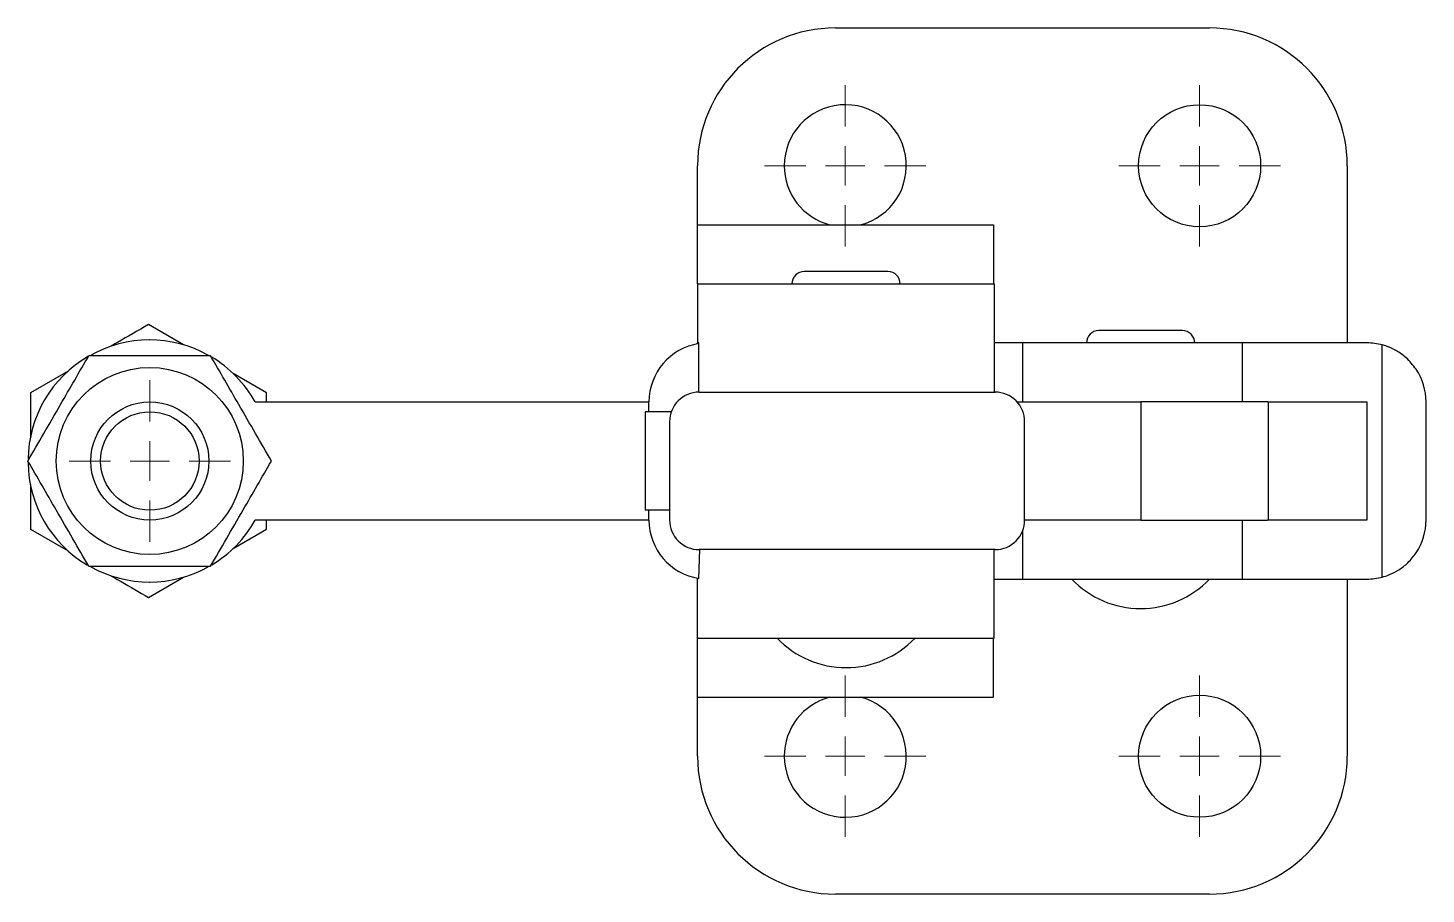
# Model space of a CAD drawing. Header units: millimetres. Extents: x 22 to 263, y 23 to 366.
# Drawn here: x 45 to 116, y 322.2 to 366.2 of the extents above; entities that cross this region are included whole.
import ezdxf

# ---------------------------------------------------------------- set-up
doc = ezdxf.new("R2010")
doc.units = ezdxf.units.MM
doc.linetypes.add('CENTER', pattern=[50.8, 31.75, -6.35, 6.35, -6.35])
doc.layers.add('CENTER', color=1, linetype='CENTER')

# ---------------------------------------------------------------- blocks, each defined once
blk = doc.blocks.new('SW_CENTERMARKSYMBOL_7')
at = {"color": 0, "linetype": 'Continuous', "lineweight": 0}
for p, q in [((0, 2), (0, 4.1)), ((0, 0), (0, 1)), ((-2, 0), (-4.1, 0)), ((0, 0), (-1, 0)), ((0, 0), (0, -1)), ((0, 0), (1, 0)), ((2, 0), (4.1, 0)), ((0, -2), (0, -4.1))]:
    blk.add_line(p, q, dxfattribs=at)
blk = doc.blocks.new('SW_CENTERMARKSYMBOL_8')
at = {"color": 0, "linetype": 'Continuous', "lineweight": 0}
for p, q in [((0, 2), (0, 4.1)), ((0, 0), (0, 1)), ((-2, 0), (-4.1, 0)), ((0, 0), (-1, 0)), ((0, 0), (0, -1)), ((0, 0), (1, 0)), ((2, 0), (4.1, 0)), ((0, -2), (0, -4.1))]:
    blk.add_line(p, q, dxfattribs=at)
blk = doc.blocks.new('SW_CENTERMARKSYMBOL_9')
at = {"color": 0, "linetype": 'Continuous', "lineweight": 0}
for p, q in [((0, 2), (0, 4.1)), ((0, 0), (0, 1)), ((-2, 0), (-4.1, 0)), ((0, 0), (-1, 0)), ((0, 0), (0, -1)), ((0, 0), (1, 0)), ((2, 0), (4.1, 0)), ((0, -2), (0, -4.1))]:
    blk.add_line(p, q, dxfattribs=at)
blk = doc.blocks.new('SW_CENTERMARKSYMBOL_10')
at = {"color": 0, "linetype": 'Continuous', "lineweight": 0}
for p, q in [((0, 2), (0, 4.1)), ((0, 0), (0, 1)), ((-2, 0), (-4.1, 0)), ((0, 0), (-1, 0)), ((0, 0), (0, -1)), ((0, 0), (1, 0)), ((2, 0), (4.1, 0)), ((0, -2), (0, -4.1))]:
    blk.add_line(p, q, dxfattribs=at)

msp = doc.modelspace()

# ---------------------------------------------------------------- linework, layer by layer
at = {"color": 7, "linetype": 'Continuous'}
for p, q in [((86.01, 366.173), (105.01, 366.173)), ((79.01, 353.173), (79.01, 359.173)), ((112.01, 359.173), (112.01, 350.173)), ((79.023, 356.173), (79.041, 356.173)), ((79.041, 356.173), (94.041, 356.173)), ((94.041, 356.173), (94.044, 353.173)), ((88.678, 353.798), (84.428, 353.798)), ((79.01, 353.173), (79.01, 350.173)), ((79.01, 353.173), (79.02, 353.173)), ((79.039, 353.173), (79.025, 353.173)), ((79.044, 353.173), (79.068, 353.173)), ((79.068, 353.173), (94.068, 353.173)), ((94.068, 353.173), (94.08, 347.673)), ((51.113, 351.102), (51.118, 351.102)), ((52.89, 350.078), (51.118, 351.102)), ((79.021, 350.173), (79.01, 350.173)), ((79.01, 350.127), (79.01, 350.173)), ((79.021, 350.173), (79.042, 350.173)), ((79.067, 350.173), (79.042, 350.173)), ((79.072, 347.673), (79.067, 350.173)), ((95.51, 350.173), (94.074, 350.173)), ((106.68, 350.173), (95.51, 350.173)), ((103.635, 350.798), (99.385, 350.798)), ((106.68, 347.173), (106.68, 350.173)), ((113.01, 350.173), (106.68, 350.173)), ((48.093, 349.523), (48.084, 349.523)), ((113.784, 338.275), (113.784, 350.072)), ((47.034, 348.744), (45.118, 347.637)), ((57.118, 347.637), (55.426, 348.614)), ((45.113, 347.637), (45.118, 347.637)), ((45.118, 347.637), (45.118, 345.376)), ((57.118, 347.173), (57.118, 347.637)), ((79.085, 347.673), (79.122, 347.673)), ((79.122, 347.673), (94.122, 347.673)), ((56.542, 347.173), (76.54, 347.173)), ((77.671, 346.673), (76.354, 346.673)), ((76.54, 346.673), (76.54, 347.173)), ((95.24, 347.173), (101.522, 347.173)), ((101.522, 347.173), (101.522, 341.173)), ((107.949, 347.173), (101.522, 347.173)), ((107.949, 347.173), (113.01, 347.173)), ((113.01, 347.173), (113.01, 341.173)), ((116.01, 341.173), (116.01, 347.173)), ((77.585, 346.173), (77.585, 341.173)), ((95.622, 341.173), (95.622, 346.173)), ((45.118, 342.971), (45.118, 340.709)), ((77.585, 341.673), (76.354, 341.673)), ((76.54, 341.173), (76.54, 341.673)), ((76.54, 341.173), (56.542, 341.173)), ((57.118, 340.709), (57.118, 341.173)), ((101.522, 341.173), (95.622, 341.173)), ((101.522, 341.173), (107.949, 341.173)), ((106.68, 338.173), (106.68, 341.173)), ((113.01, 341.173), (107.949, 341.173)), ((45.113, 340.709), (45.118, 340.709)), ((45.118, 340.709), (47.034, 339.603)), ((55.426, 339.732), (57.118, 340.709)), ((79.122, 339.673), (79.085, 339.673)), ((94.122, 339.673), (79.122, 339.673)), ((94.068, 335.173), (94.077, 339.673)), ((48.093, 338.823), (48.084, 338.823)), ((51.118, 337.245), (52.89, 338.268)), ((79.01, 338.173), (79.01, 338.22)), ((79.01, 335.173), (79.01, 338.173)), ((94.074, 338.173), (95.51, 338.173)), ((95.51, 338.173), (106.68, 338.173)), ((106.68, 338.173), (113.01, 338.173)), ((112.01, 338.173), (112.01, 329.173)), ((51.113, 337.245), (51.118, 337.245)), ((79.01, 335.173), (79.02, 335.173)), ((79.01, 329.173), (79.01, 335.173)), ((79.039, 335.173), (79.025, 335.173)), ((79.044, 335.173), (79.068, 335.173)), ((79.068, 335.173), (94.068, 335.173)), ((94.041, 332.173), (94.044, 335.173)), ((79.023, 332.173), (79.041, 332.173)), ((79.041, 332.173), (94.041, 332.173)), ((105.01, 322.173), (86.01, 322.173))]:
    msp.add_line(p, q, dxfattribs=at)
msp.add_line((79.067, 338.21), (79.122, 339.673))
for centre, radius in [((104.51, 359.173), 3.1), ((51.184, 344.173), 4.75), ((51.187, 344.173), 3), ((104.51, 329.173), 3.1)]:
    msp.add_circle(centre, radius, dxfattribs=at)
at = {"color": 3, "linetype": 'Continuous'}
msp.add_circle((51.188, 344.173), 2.5, dxfattribs=at)
at = {"color": 7, "linetype": 'Continuous'}
for centre, radius, start, end in [((86.01, 359.173), 7, 90, 180), ((105.01, 359.173), 7, 0, 90), ((86.51, 359.173), 3.1, 284.59255, 180), ((86.51, 359.173), 3.1, 180, 255.40745), ((84.428, 353.173), 0.625, 90, 180), ((88.678, 353.173), 0.625, 0, 90), ((51.172, 344.173), 6.15, 60.79283, 119.55084), ((79.539, 347.175), 2.999, 99.04839, 180.0323), ((99.385, 350.173), 0.625, 90, 180), ((103.635, 350.173), 0.625, 0, 90), ((113.01, 347.173), 3, 75.05177, 90), ((51.149, 344.173), 6.15, 120.06266, 179.18831), ((51.172, 344.173), 6.15, 29.20887, 59.32684), ((113.01, 347.173), 3, 0, 33.65748), ((79.085, 346.173), 1.5, 89.99996, 180.00007), ((94.122, 346.173), 1.5, 359.99993, 89.99997), ((56.542, 347.176), 0.00228, 209.14622, 270.01517), ((51.149, 344.173), 6.15, 180.85058, 239.16865), ((51.172, 344.173), 6.15, 300.87889, 330.7912), ((56.542, 341.171), 0.00228, 89.98483, 150.85378), ((79.539, 341.172), 2.999, 179.9677, 260.95161), ((79.085, 341.173), 1.5, 179.99992, 270.00006), ((94.122, 341.173), 1.5, 270.00001, 0.00008), ((113.01, 341.173), 3, 326.34252, 0), ((51.172, 344.173), 6.15, 241.07083, 298.98244), ((101.51, 341.507), 4.833, 223.60282, 316.39718), ((113.01, 341.173), 3, 270, 284.94823), ((86.553, 338.507), 4.833, 223.60282, 316.39718), ((86.51, 329.173), 3.1, 104.59255, 180), ((86.51, 329.173), 3.1, 180, 75.40745), ((86.01, 329.173), 7, 180, 270), ((105.01, 329.173), 7, 270, 0)]:
    msp.add_arc(centre, radius, start, end, dxfattribs=at)
for points, knots in [([(51.113, 351.102), (50.594, 350.802), (49.906, 350.405), (49.194, 349.994), (49.201, 349.999)], [0, 0, 0, 0, 0.755331, 1, 1, 1, 1]), ([(44.995, 344.173), (45.263, 344.638), (45.805, 345.576), (46.608, 346.967), (47.376, 348.297), (47.847, 349.112), (48.084, 349.523)], [0, 0, 0, 0, 0.2646, 0.534937, 0.765338, 1, 1, 1, 1]), ([(54.271, 349.523), (54.03, 349.523), (53.283, 349.523), (51.986, 349.523), (50.532, 349.523), (49.226, 349.523), (48.472, 349.523), (48.093, 349.523)], [0, 0, 0, 0, 0.11987, 0.370452, 0.627118, 0.812581, 1, 1, 1, 1]), ([(57.36, 344.173), (57.092, 344.638), (56.551, 345.576), (55.748, 346.967), (54.98, 348.297), (54.509, 349.112), (54.271, 349.523)], [0, 0, 0, 0, 0.2646, 0.534937, 0.765338, 1, 1, 1, 1]), ([(115.507, 348.836), (115.346, 349.043), (115.051, 349.42), (114.498, 349.799), (114.059, 349.993), (113.862, 350.049), (113.784, 350.072)], [0, 0, 0, 0, 0.313297, 0.571745, 0.831013, 1, 1, 1, 1]), ([(48.084, 338.823), (47.816, 339.288), (47.273, 340.226), (46.47, 341.617), (45.703, 342.947), (45.233, 343.762), (44.995, 344.173)], [0, 0, 0, 0, 0.2646, 0.534937, 0.765338, 1, 1, 1, 1]), ([(54.271, 338.823), (54.539, 339.288), (55.082, 340.226), (55.885, 341.617), (56.652, 342.947), (57.123, 343.762), (57.36, 344.173)], [0, 0, 0, 0, 0.2646, 0.534937, 0.765338, 1, 1, 1, 1]), ([(113.784, 338.275), (113.903, 338.31), (114.14, 338.379), (114.626, 338.625), (115.116, 338.998), (115.373, 339.335), (115.507, 339.511)], [0, 0, 0, 0, 0.24597, 0.492162, 0.735002, 1, 1, 1, 1]), ([(48.093, 338.823), (48.469, 338.823), (49.222, 338.823), (50.515, 338.823), (51.972, 338.823), (53.27, 338.823), (54.03, 338.823), (54.271, 338.823)], [0, 0, 0, 0, 0.185616, 0.372879, 0.623127, 0.88013, 1, 1, 1, 1]), ([(49.206, 338.346), (49.378, 338.246), (50.025, 337.873), (50.653, 337.511), (51.113, 337.245)], [0.0788234, 0.0788234, 0.0788234, 0.0788234, 0.3242621, 1, 1, 1, 1])]:
    msp.add_open_spline(points, degree=3, knots=knots, dxfattribs=at)
for points in [[(51.172, 350.323), (51.149, 350.323)], [(95.51, 350.173), (95.51, 347.173)], [(51.187, 347.173), (51.184, 347.173)], [(76.354, 346.673), (76.354, 341.673)], [(108.01, 341.173), (108.01, 347.173)], [(51.184, 341.173), (51.187, 341.173)], [(95.51, 340.607), (95.51, 338.173)], [(51.149, 338.023), (51.172, 338.023)]]:
    msp.add_open_spline(points, degree=1, dxfattribs=at)

# ---------------------------------------------------------------- block references
at = {"layer": 'CENTER', "color": 1, "linetype": 'CENTER'}
for name, p in [('SW_CENTERMARKSYMBOL_7', (86.51, 359.173)), ('SW_CENTERMARKSYMBOL_8', (104.51, 359.173)), ('SW_CENTERMARKSYMBOL_7', (51.188, 344.173)), ('SW_CENTERMARKSYMBOL_10', (86.51, 329.173)), ('SW_CENTERMARKSYMBOL_9', (104.51, 329.173))]:
    msp.add_blockref(name, p, dxfattribs=at)

doc.saveas('drawing.dxf')
